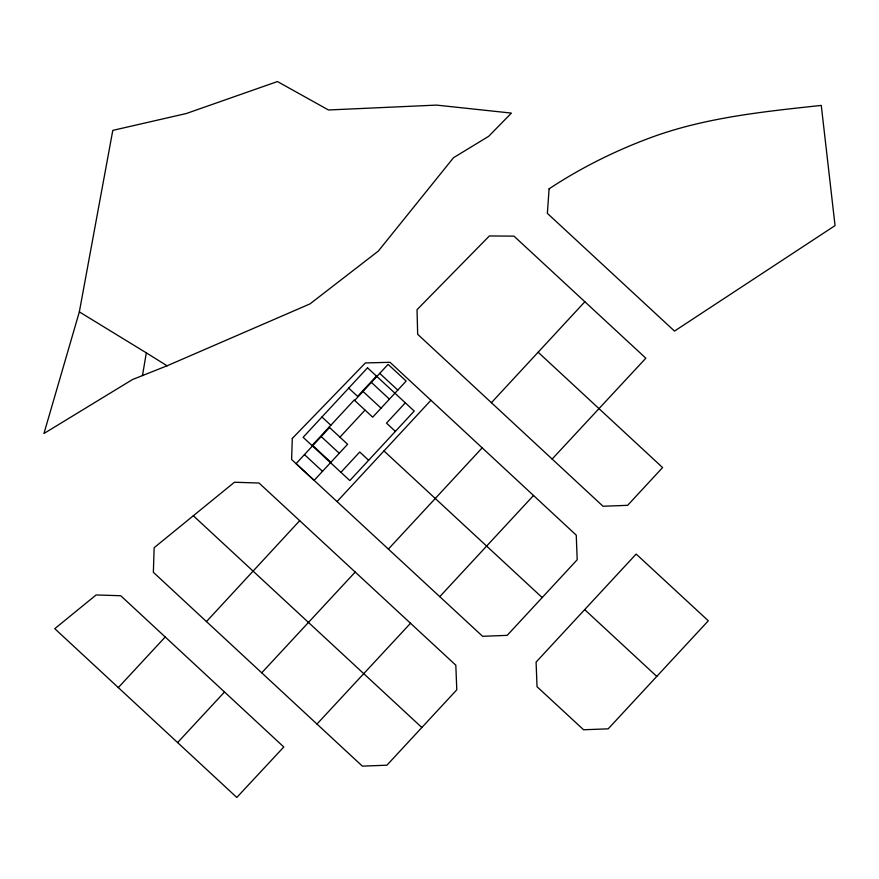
<?xml version="1.0" encoding="UTF-8"?>
<svg xmlns="http://www.w3.org/2000/svg" width="879" height="879" viewBox="0 0 879 879"><rect width="100%" height="100%" fill="white"/><g stroke="black" fill="none" stroke-linecap="round" stroke-linejoin="round"><path stroke-width="1.32" d="M142.475 375.597L146.31 352.853L79.341 311.88L112.798 130.378L186.337 113.512L277.445 81.549L328.482 109.985L436.467 105.095L511.402 113.094L488.669 136.311L453.531 157.693L378.322 251.075L309.946 303.925L167.087 365.796L132.52 379.53L43.95 433.501L79.341 311.88M206.466 621.574L153.364 572.306L154.144 547.694L234.429 482.241L259.03 483.032L455.816 665.194L456.794 689.806L386.903 765.202L362.346 766.136L206.466 621.574L299.695 520.676M312.023 445.554L354.204 400.044L372.696 417.184L406.153 381.079L388.1 364.356L354.644 400.45M376.443 376.058L357.621 396.363L348.71 388.111M329.548 427.524L296.091 463.629L314.144 480.352L347.601 444.258L329.109 427.117M339.942 437.16L365.038 410.086M118.313 687.587L165.219 636.989L120.731 595.731L96.119 594.951L54.773 628.672L236.792 797.451L283.796 746.996L165.219 636.989M340.909 472.32L359.731 452.015L368.631 460.266M405.318 402.824L386.496 423.129L395.396 431.391M337.053 501.579L430.908 400.297M491.405 402.692L584.865 301.75M177.624 742.557L224.486 692.015M261.744 672.809L355.204 572.064M388.386 549.078L482.197 447.84M552.133 459.058L645.845 358.203L513.995 236.143L489.383 235.946L417.031 309.672L417.668 334.284L603.027 506.26L627.639 505.326L662.59 467.562L538.157 352.248M316.967 724.054L410.537 623.255M439.764 596.665L533.531 495.481M584.667 609.619L536.091 662.096L537.025 686.708L583.59 729.768L608.202 728.834L708.309 620.794L636.154 554.056L584.667 609.619L656.778 676.412M146.31 352.853L167.087 365.796M383.958 450.938L542.189 597.566M421.854 727.504L193.325 515.753M379.739 373.377L397.791 390.111M371.377 382.398L389.419 399.132M363.005 391.43L381.057 408.153M321.945 416.987L330.845 425.249M321.187 436.555L339.239 453.278M312.825 445.576L330.867 462.299M304.453 454.597L322.505 471.331M292.289 438.434L291.619 459.541L482.593 636.297L507.194 635.352L577.184 559.769L576.25 535.157L390.023 362.302L365.4 362.939L292.289 438.434M549.089 188.842L547.364 213.355L674.501 331.086L835.05 225.606L821.272 105.414C762.939 111.721 703.705 117.621 648.405 138.486C613.575 151.573 580.129 168.307 549.089 188.842M367.532 367.807L303.123 437.302L349.809 480.571L414.218 411.075L367.532 367.807"/></g></svg>
